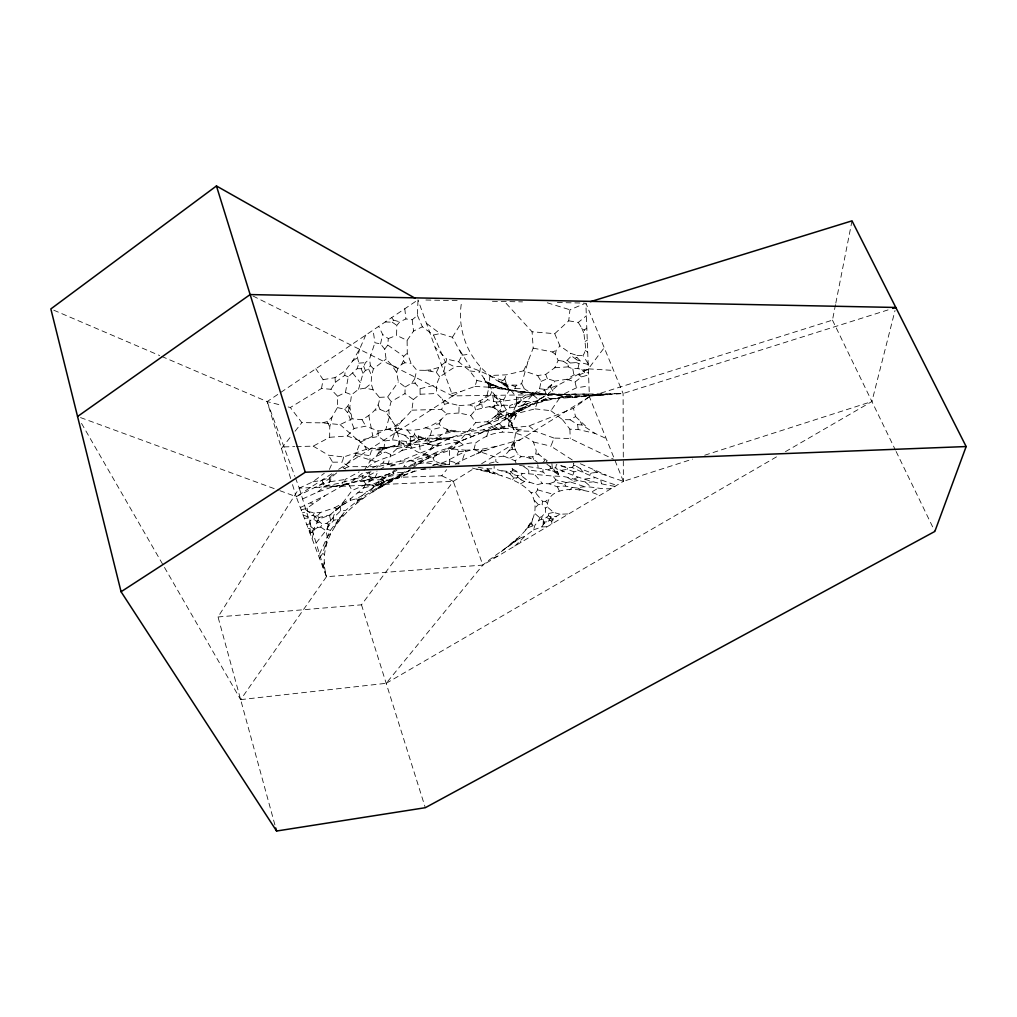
<?xml version="1.0" encoding="UTF-8"?>
<svg xmlns="http://www.w3.org/2000/svg" width="1017" height="1017" viewBox="0 0 1017 1017"><rect width="100%" height="100%" fill="white"/><g stroke="black" fill="none" stroke-linecap="round" stroke-linejoin="round"><path stroke-width="0.75" stroke-dasharray="5 3.75" d="M611.382 488.478C599.89 490.245 588.779 484.41 577.453 487.995C570.651 487.791 564.321 484.575 557.481 486.851L549.116 483.812L542.442 483.456L536.9 484.677L529.793 482.249L521.098 475.549L517.539 475.714L494.148 468.761L494.16 466.345M296.265 446.577L313.198 446.145L329.648 437.31L329.762 426.962L331.949 417.25L337.402 407.614L337.644 396.261L330.945 389.269L321.486 388.507L290.328 407.512L287.43 406.775M329.648 437.31L347.344 435.975L354.056 428.449L365.777 426.174L377.943 430.852C392.727 431.005 403.05 420.758 411.86 410.169L413.309 399.528L404.995 393.604L405.109 386.994L398.372 381.845L396.643 372.527L391.837 365.192L386.091 359.09L384.706 349.187L380.561 343.911L374.917 342.754L373.099 330.131M433.28 465.189C448.255 463.307 458.934 451.434 473.947 449.641L495.902 457.256L503.72 456.099C510.89 450.467 514.869 441.785 515.505 432.797C512.136 425.958 508.996 417.491 501.368 414.466L497.694 414.618L487.499 421.686L475.778 422.525L470.706 415.495L458.921 412.991L459.074 405.541L448.891 403.113L442.357 399.084L436.687 393.515L436.382 384.68L439.7 376.811L454.904 366.984C472.638 363.438 486.711 376.481 502.932 380.434L516.611 397.329L516.382 404.372L511.869 414.783L486.851 430.674L458.731 441.772L438.543 445.751L399.999 461.159L377.79 466.663L348.755 466.689L341.966 469.345M81.513 423.377L240.648 699.632L326.47 576.69C312.117 523.018 370.506 491.02 410.105 470.274M498.177 462.799L495.8 461.604L495.902 457.256M439.7 376.811L436.357 372.375L425.17 370.328L416.767 370.201L411.11 363.349L407.283 353.23L407.105 340.415L396.579 335.318L396.821 325.402L399.77 321.817L405.923 318.957L412.216 319.745L417.44 315.397L417.987 299.85L267.153 401.601L161.182 356.204M458.921 412.991L446.768 413.919C435.034 427.394 415.533 433.534 398.308 428.31L398.384 425.348L402.668 419.792M588.182 364.48L582.36 363.005L576.906 357.412L576.957 355.454L570.41 353.217L559.922 345.894L554.735 333.69L532.094 331.771L504.445 301.528M352.035 418.826L349.835 406.94L351.539 394.774L358.556 389.269L365.472 388.1L373.137 389.867L379.405 397.355C379.964 408.44 370.544 414.758 362.077 419.69L352.035 418.826L340.034 424.61L322.084 422.856L301.858 422.614L290.328 407.512M354.056 428.449L347.649 412.737L349.835 406.94M310.16 533.582L310.096 520.399L307.388 518.441L304.325 518.149M312.054 538.603L314.545 529.374L317.596 527.518L317.825 522.306L313.833 519.306L310.096 520.399M514.742 546.078L525.115 536.15L533.518 529.87L534.98 525.153L538.781 520.501L541.527 519.128L543.383 519.751L548.405 515.772L548.506 513.496L545.595 512.352L545.315 508.055L542.099 504.419L542.57 501.33L535.59 492.813L531.014 492.648C515.657 476.261 492.597 473.884 472.142 467.985M325.72 546.371L327.194 536.938L326.203 530.861L327.881 526.908L333.945 520.208L337.313 519.522L346.822 512.237M396.643 372.527L397.952 367.963L401.601 364.391L403.507 360.552L403.736 356.344L407.283 353.23M313.198 446.145L328.491 455.209L343.657 456.976L366.349 449.311L425.437 443.539L440.958 439.395L500.313 428.322L508.258 426.059L509.441 420.148L508.5 413.716L503.809 405.656L503.796 399.427L509.186 390.464L515.174 388.596L515.301 386.574L516.89 385.151L521.645 383.676L528.23 360.895L533.188 348.119L532.094 331.771M501.826 470.693L510.521 471.761L512.657 470.642L512.746 469.079L510.903 467.045M373.137 389.867L371.116 383.485L371.612 375.426L373.442 368.79L386.091 359.09M508.983 450.773L512.212 449.158L513.254 443.069M516.89 385.151L505.729 384.922C473.541 371.345 455.069 334.758 461.871 300.701M533.518 529.87L541.68 526.946L544.159 523.463L549.167 520.679L549.269 519.153L551.519 517.119L556.63 516.204L559.947 514.195L568.706 513.916M300.307 507.547L324.83 495.8L344.674 484.524L345.068 479.515L359.179 471.837M384.706 349.187L387.782 345.055L388.303 338.61L382.659 334.44L378.693 326.355M835.516 304.617L832.465 320.139L589.402 396.719L573.461 408.287L528.993 425.97L486.851 430.674L459.646 441.416C439.204 435.912 416.856 441.098 397.05 432.479L395.791 430.471L395.753 426.288L385.748 411.847L380.002 409.457L375.298 410.182M512.81 426.949L511.424 422.792L511.437 417.593L532.997 394.418L558.168 385.112L588.411 368.853L604.238 347.687M320.482 512.479L317.762 515.479L318.105 520.361L322.224 524.162L326.8 523.297L332.877 518.098L336.246 508.653L334.606 507.788L320.482 512.479L314.355 512.886L307.833 511.462L302.329 512.886M398.384 425.348L395.753 426.288L399.681 441.454L397.126 448.522L390.77 454.497L385.341 452.044L384.045 448.243L384.757 440.971L378.299 436.471L358.734 440.348L347.344 435.975M327.881 526.908L328.16 524.225L326.8 523.297M554.735 333.69L568.732 320.825L569.94 309.778L584.419 303.702M240.648 699.632L386.18 683.31L482.821 565.096C503.11 547.629 548.862 526.247 531.014 492.648M330.945 389.269L335.33 382.354L344.738 375.349L345.284 370.671L352.581 361.06L359.573 349.238L365.764 335.076M543.103 524.594L543.383 519.751M514.271 439.992C513.598 446.285 515.454 453.201 521.162 456.671L532.743 456.836L535.768 454.04L536.239 450.569L533.442 441.988C515.911 428.055 492.724 429.352 475.587 443.043C465.214 441.531 457.612 449.298 447.594 448.522C431.513 451.726 419.652 464.273 403.596 467.019L407.067 461.807L422.894 455.171L440.107 443.056L450.823 437.78L504.788 417.644L544.705 399.249L547.794 397.444L548.786 393.261L558.168 385.112M367.442 467.655C376.862 458.209 391.214 458.222 401.918 450.429C406.762 445.522 413.983 444.391 418.661 439.471L424.394 438.518L430.305 435.403L441.073 434.869L447.06 431.628L450.938 430.725L441.683 427.204L439.141 423.847L433.623 424.483M498.355 419.64L498.61 418.101L528.128 405.529L548.227 400.126L556.159 398.639L623.103 393.515L891.261 308.901M503.796 399.427L500.911 399.35C491.364 395.511 488.605 384.922 489.94 375.489L506.237 374.841L523.59 370.811L537.624 375.553L545.722 374.396L554.786 367.734L558.155 360.425L555.435 354.526L556.108 350.433L559.922 345.894M506.657 547.375L513.369 542.671L517.183 538.387M337.644 396.261L345.475 392.409L348.246 376.887L357.12 368.688L358.861 363.12L357.476 357.653L359.573 349.238M459.074 405.541L469.396 404.944L474.697 406.736L481.715 403.914L487.563 399.719L487.092 395.13L488.757 388.024L488.414 384.693L479.681 372.057L480.456 367.76M321.486 388.507L323.114 379.659L315.817 368.777M497.694 414.618L498.292 411.516L500.466 409.431L501.61 405.592C500.542 399.77 495.33 397.075 490.525 395.028L479.922 400.876L469.396 404.944M480.456 426.212C492.495 423.275 499.296 413.487 509.504 407.931L509.962 405.58L521.403 400.52L524.302 401.435L533.111 401.562L565.414 397.088L610.658 394.38M614.954 486.355C594.208 483.177 574.44 476.642 555.702 467.934L556.337 464.642L568.35 467.464L572.05 467.477C586.491 474.138 601.238 480.456 616.734 485.287M835.821 303.066L852.004 220.854M544.159 523.463L544.705 522.115L546.625 521.797M588.373 369.718C582.995 371.002 578.152 367.137 572.838 369.018L568.261 366.87L568.096 364.404L570.232 363.018L576.397 362.573L576.931 359.942L571.452 355.848L570.41 353.217M588.144 363.603L582.983 355.581C588.398 347.789 582.881 338.343 584.279 330.004L586.809 328.148M516.611 397.329L525.306 397.444L533.226 395.105L539.557 388.697L541.158 381.362L537.624 375.553M279.828 490.677L296.189 496.665L319.465 485.223L330.258 481.677L331.186 477.456L337.085 472.6M380.561 343.911L382.659 334.44M577.999 368.37L579.054 363.705L582.36 363.005M541.527 519.128L542.201 516.216L545.595 512.352M509.504 407.931L526.209 405.16L527.594 403.635L533.111 401.562M322.986 567.499L324.131 562.63M443.806 371.37L446.692 359.103L435.073 347.191M447.06 431.628L446.857 429.288M413.309 399.528L420.085 394.253L420.059 388.71L415.203 383.333L414.618 379.049L416.767 370.201M473.947 449.641L475.587 443.043M785.455 451.662L871.9 401.524L895.036 310.49M525.7 529.857L531.56 523.272L532.666 518.962M459.646 441.416C446.895 452.133 426.352 460.892 411.974 448.09L410.309 444.899L411.478 441.759L410.131 440.081L411.046 436.624M358.556 389.269L363.031 373.366L365.408 370.519L368.599 369.082L370.353 365.51L369.578 358.861L374.917 342.754M345.627 469.079L342.983 467.731L355.327 455.298L360.285 442.293L385.786 429.619L389.371 416.665L388.825 410.093L391.113 401.588L404.995 393.604M379.684 469.778L388.189 464.07L390.77 454.497M348.755 466.689L342.246 462.099L343.657 456.976M430.305 435.403L431.958 429.632L441.683 427.204M336.055 510.509L341.305 505.78L350.242 500.351L350.751 498.597L363.603 487.957L365.7 484.003C374.625 476.299 387.045 476.134 396.922 470.299M538.781 520.501L539.633 517.666L542.201 516.216M319.427 558.091L322.72 553.439L325.872 543.409M364.099 470.528L370.048 461.184L369.819 455.705L371.447 450.722L401.181 445.535M514.615 446.997L514.271 444.645M452.667 395.918L460.955 391.494L474.914 386.422L476.884 380.46L469.803 370.951L458.667 361.81L446.692 359.103M573.067 474.558L573.957 471.863L577.694 471.074M387.986 429.085L393.617 431.233L395.562 428.678M455.616 463.981L462.315 460.269L465.748 450.226L482.859 449.044L497.249 446.132L520.196 439.751M490.525 395.028L491.783 391.443M384.757 440.971L392.346 439.865L394.774 432.95L393.617 431.233M502.932 380.434L504.788 378.871L506.237 374.841M511.869 414.783L535.031 408.885L538.438 399.478L546.65 395.27L561.664 395.079L576.41 387.808L588.996 385.926M409.215 445.268L412.406 436.674L414.656 434.501L414.656 430.509M486.685 436.166L488.529 431.373L494.732 428.449L511.475 424.775L515.861 416.22L522.624 406.482M549.167 520.679L552.358 519.687L554.24 516.954M572.24 459.913L550.896 446.196L554.036 438.085L570.245 438.492L613.327 459.125M353.382 479.109L368.434 476.096L369.883 472.409C354.094 480.342 336.652 484.003 319.427 487.245M457.091 455.019L458.54 451.37L455.896 448.027M559.947 514.195L553.655 512.428L547.337 506.962C546.854 483.355 585.894 487.995 599.471 495.584M316.096 542.951L327.093 529.171L330.627 520.412L340.733 510.776L345.716 510.381C367.277 491.948 392.231 477.469 419.69 469.905M319.529 554.125L330.334 530.391L345.716 510.381M356.713 502.856C359.522 495.368 367.862 492.241 373.468 487.143L374.269 485.198L390.261 473.579M515.772 406.368L516.814 403.813L524.302 401.435M445.255 433.318L454.497 431.729L467.388 431.704L483.278 429.848L499.233 423.631L506.491 418.813L514.869 414.974L521.543 409.711M313.833 519.306L315.041 516.42L317.762 515.479M312.689 531.853L318.283 519.217L329.533 515.288L340.136 506.288L352.098 490.474L365.141 484.778L374.803 477.863L387.82 474.57L397.342 468.595M476.884 380.46L484.995 382.214L485.414 381.286L483.876 378.426M528.128 526.374L529.984 523.526M329.381 469.447L332.635 462.201L328.491 455.209M370.048 461.184L376.112 456.468L380.269 450.01C390.719 447.175 401.27 441.492 412.317 444.238M413.805 466.447L414.949 463.93M523.59 370.811L528.23 360.895M357.12 368.688L361.149 368.726L363.705 366.349L365.459 362.662L369.578 358.861M337.402 407.614L344.738 409.215L347.878 406.037L350.013 401.613M436.357 372.375L438.823 367.391L445.382 362.154L454.904 366.984M439.141 423.847L441.314 419.436M334.771 526.653L337.402 521.416L340.848 517.272M374.803 477.863L378.477 470.604M458.667 361.81L462.023 355.2L452.4 337.263L440.069 333.551L426.466 323.355M317.596 527.518L320.698 527.086L322.224 524.162M501.267 551.634L519.471 538.374L521.365 534.777M521.098 475.549L522.204 473.528C535.12 473.858 547.642 476.198 560.456 476.287C571.541 476.782 581.114 483.304 592.314 481.982M372.476 467.833L382.926 463.066L385.392 458.565M505.589 416.716L506.949 414.25L506.517 411.135M378.972 482.312L383.078 480.52L384.032 478.867M318.423 518.606L319.122 517.424L334.008 514.195M488.757 388.024L490.13 385.685M303.168 515.111L307.096 516.458L312.931 515.301L314.355 512.886M509.441 420.148L513.712 413.461L517.526 410.792M539.557 388.697L544.426 389.346L550.324 386.829L554.977 381.07L566.901 379.29L573.88 374.892L579.105 374.853L584.699 372.68L588.487 372.743M411.86 410.169L441.505 409.33L444.518 404.334L448.891 403.113M510.254 414.822L513.216 412.381M401.918 450.429L428.348 444.187C430.433 440.336 435.975 441.988 437.946 438.34L450.823 437.78M452.4 337.263L460.332 324.474M385.189 321.982L392.193 322.173L393.477 320.139L391.698 317.584M274.908 824.914L218.032 616.963L299.265 488.135L312.905 481.804L324.309 473.248M506.606 472.295L507.076 471.557M415.508 442.357L425.373 440.87L426.326 439.382C431.475 439.7 437.234 438.569 441.073 434.869M551.862 523.958L551.735 521.39L556.63 516.204M407.105 340.415L413.55 331.072L422.36 326.813L433.534 335.025L445.382 362.154M535.031 408.885L550.883 410.703L561.664 395.079M535.59 492.813L537.65 489.838L536.9 484.677M430.356 449.234L433.191 445.217L440.107 443.056M405.109 386.994L411.682 383.193L414.618 379.049M379.405 397.355L387.668 396.935L398.372 381.845M380.79 485.605L382.087 483.774L401.156 474.964L404.372 474.583M499.69 401.003L500.911 399.35M218.032 616.963L361.493 604.823L453.315 481.346L474.875 467.947M510.89 448.014L512.555 447.073M281.467 448.472L291.18 436.166M295.057 431.233L301.858 422.614M401.156 474.964L403.037 472.562L410.41 469.6M462.315 460.269L476.261 454.002L481.155 451.23L482.859 449.044M378.311 484.651L387.642 480.151L401.664 477.24L441.772 475.778L446.616 469.663M412.457 468.799C423.212 457.968 439.166 454.485 452.985 449.018L458.731 441.772M370.353 491.275L373.57 487.296L382.087 483.774M584.699 372.68L583.796 371.192L584.839 369.921M549.116 483.812L554.087 481.994L564.804 484.308L566.266 482.541L578.025 480.571M372.781 492.228C380.345 485.668 391.011 483.444 398.168 476.719M554.087 481.994L555.879 479.859L566.266 482.541M512.555 479.528L513.89 477.952C519.7 477.278 523.844 483.139 529.793 482.249M447.594 448.522L458.87 441.645L475.778 422.525M470.706 415.495L475.536 409.927C486.673 406.927 498.317 404.054 509.962 405.58M498.381 380.689L501.292 382.773L501.851 382.125L499.334 379.811M309.206 531.052L309.905 530.251M489.622 407.016L492.864 407.283L496.83 403.863L496.512 402.071L487.563 399.719M485.007 397.456L487.092 395.13M572.05 467.477L573.69 465.659L573.639 463.396L575.304 465.608L580.478 468.71L591.487 472.994L597.195 472.409L623.37 481.333L692.653 459.087M376.659 467.591L378.286 465.786M425.373 440.87L428.271 440.857L429.441 439.56M378.629 453.658L384.045 448.243M546.053 462.049L547.222 460.777L539.112 454.752L536.239 450.569M478.893 404.524L480.939 402.338L483.914 401.791M558.155 360.425L563.265 361.226L567.232 360.31L571.452 355.848M494.313 416.945L500.669 411.847L504.025 410.843M327.194 536.938L330.525 533.544M414.021 471.557L414.618 470.947L396.414 478.829M341.305 505.78L345.31 503.072M589.974 474.507L591.487 472.994M542.824 462.519L544.591 460.765L543.803 458.858M535.908 507L538.374 504.559L542.099 504.419M542.57 501.33L545.544 501.368L549.498 498.305M322.084 422.856L327.194 421.635L331.949 417.25M569.571 489.94L572.164 487.55M510.432 544.171L513.687 541.387M411.478 441.759L418.419 435.95L421.813 437.323M312.905 481.804L321.906 480.393L329.33 477.647L335.33 472.498M408.618 466.727L418.826 463.739L428.729 457.726L433.128 457.917L438.81 453.048M568.732 320.825L578.266 322.44L586.339 315.779M511.945 416.449L512.695 415.991M301.235 510L307.083 508.106L324.83 495.8M365.472 388.1L371.116 383.485M302.583 498.953L317.635 492.075L333.894 486.418L348.589 484.245L362.395 473.21L372.629 471.545M317.635 492.075L324.715 486.444L329.394 484.715L333.894 486.418M548.188 387.312L551.71 384.515M516.623 477.914L517.691 477.075L517.539 475.714M566.901 379.29L575.063 381.985L581.508 376.926L588.576 374.892M516.382 404.372L525.306 397.444M533.976 403.546L548.786 393.261M476.744 469.04L486.355 470.693L492.724 473.197L493.893 472.32L502.055 475.931M496.512 402.071L520.577 398.677L525.458 395.066L590.89 393.96M334.364 486.584C351.361 482.274 369.857 478.651 387.642 480.151M365.141 484.778C379.265 486.355 388.367 471.062 403.037 472.562M352.581 361.06L357.476 357.653M513.369 542.671L515.403 541.273M323.114 379.659L335.051 377.625L345.284 370.671M380.256 479.376L383.447 477.215L399.452 474.685L411.504 469.765M508.284 419.818L510.114 421.076L511.182 420.364M474.914 386.422L494.809 387.515L496.182 386.587L520.526 392.893L525.458 395.066M503.72 456.099L515.072 460.752L521.162 456.671M319.465 485.223L331.186 477.456M557.774 397.927L563.469 395.842L620.434 393.554M541.108 401.817L549.32 398.359L556.159 398.639M623.37 481.346L589.402 396.719L585.868 303.104L623.103 393.515L623.37 481.346L482.821 565.096L326.47 576.69L296.201 496.665L333.322 472.765M338.623 469.345L452.667 395.918L623.103 393.515M432.479 465.366L439.56 463.066L449.527 464.248L449.425 448.637M554.036 438.085L535.845 431.475L518.543 430.865L515.505 432.797L511.475 424.775M519.471 465.277C532.514 467.693 545.773 467.973 558.155 473.185L560.469 471.723L563.202 471.697M521.111 410.779L540.281 398.804M344.674 484.524L359.446 480.52L377.104 471.011M373.468 487.143C382.875 480.965 393.808 478.867 403.724 473.528M481.613 463.752L589.402 396.719M325.643 541.985L327.029 541.12M579.093 490.105L580.313 489.355L585.029 490.601M334.606 507.788L350.751 498.597M378.693 488.516L384.006 485.351M592.301 491.643L597.716 488.44M377.892 487.474L383.511 484.664M387.96 482.554L392.982 480.011M520.45 483.876L524.365 481.613M386.18 683.31L777.23 456.442M550.883 410.703L562.477 419.627L570.054 419.741L575.558 416.614L573.461 408.287M385.748 411.847L388.825 410.093M561.295 465.964L567.194 468.125L568.35 467.464M548.227 469.867L551.163 468.252L557.786 469.218M359.446 480.52C365.878 482.948 370.963 476.782 377.383 477.482M358.569 500.745L364.95 497.275M545.315 508.055L547.337 506.962M585.169 341.369L587.267 340.25M376.112 456.468L385.341 452.044M350.242 500.351L355.899 498.915L362.077 495.724M401.601 364.391L404.88 362.764L411.11 363.349M518.581 409.953L523.513 407.69M528.395 527.48L534.98 525.153M509.886 458.082L518.098 454.167M497.338 414.822L500.822 413.347M379.417 484.105L386.498 480.838M533.188 348.119L552.498 352.009L556.108 350.433M541.158 381.362L547.337 378.705L554.977 381.07M492.889 558.091L498.711 555.625M388.303 338.61L396.579 335.318M575.406 358.009L576.906 357.412M476.261 454.002L497.249 446.132M519.471 538.374L525.115 536.15M512.174 542.709L513.445 542.226M564.626 394.609L576.614 394.253M574.58 478.638L577.77 477.456M390.528 466.295L407.067 461.807M381.222 449.222L383.256 448.713M521.556 408.643L528.56 406.19M364.569 480.698L373.214 477.774L383.447 477.215M437.285 439.382L439.789 438.569M513.064 445.954L513.941 445.662M704.705 455.222L871.9 401.524M494.77 419.309L498.61 418.101M521.174 405.402L526.768 404.169M328.16 524.225L329.991 523.666M524.963 404.448L527.594 403.635M316.732 520.768L318.105 520.361M425.17 370.328L430.42 369.896L438.823 367.391M336.246 508.653L338.114 508.106M339.309 486.368L348.119 483.85M489.228 463.396L495.8 461.604M505.22 388.85L512.034 390.592M512.682 413.271L514.602 412.749M565.414 397.088L571.732 395.931M363.603 487.957L374.269 485.198M418.826 463.739L434.246 460.917L439.56 463.066M542.519 400.291L550.337 399.16M420.059 388.71L436.382 384.68M541.197 400.825L543.51 400.253M497.885 417.161L504.801 415.457M310.643 532.476L313.02 532.768M421.114 469.562L425.36 468.532M446.883 438.721L452.362 437.412M399.999 461.159L411.135 460.739L437.488 454.485M306.74 524.543L309.549 523.895M397.126 448.522L404.512 446.844L411.974 448.09M433.534 335.025L440.069 333.551M481.155 451.23L485.821 450.2M451.777 393.439L460.955 391.494M548.506 513.496L553.655 512.428M394.774 432.95L397.05 432.479M377.828 448.154L386.358 447.251M436.013 440.285L444.798 438.556M411.135 460.739L415.381 462.379L423.453 460.815M567.346 397.66L576.397 396.643M341.496 504.241L343.136 503.936M486.711 423.25L490.092 422.627M337.657 521.352L338.814 521.149M329.394 486.8L335.508 485.745M581.495 396.236L604.238 394.431M552.485 470.935L560.469 471.723M561.32 470.337L567.575 469.282L573.957 471.863M310.668 531.827L311.672 532.222M488.414 384.693L505.5 388.761M330.258 481.677L345.068 479.515M514.31 404.169L516.814 403.813M385.685 448.052L386.88 447.887M591.36 395.359L604.873 394.736M392.346 439.865L406.215 441.442L427.458 438.454M462.023 355.2L470.49 354.043M517.094 403.012L519.979 402.643M357.755 492.813L367.645 491.529M588.563 395.613L591.716 395.308M585.004 479.007L594.843 477.812M440.386 465.29L449.527 464.248L439.471 465.341L436.191 464.464M587.89 395.778L594.653 395.282M385.786 429.619L398.308 428.31M586.428 395.804L583.644 396.045M574.147 397.1L580.758 396.566M593.076 395.346L595.67 395.219M590.419 395.855L599.394 395.092M488.935 387.426L534.522 393.388L565.287 394.367M508.5 413.716L513.712 413.461M358.861 363.12L365.459 362.662M494.809 387.515L527.175 392.664L541.476 393.655M594.373 395.384L597.793 395.181M554.786 367.734L568.261 366.87M385.074 447.505L388.24 447.302M595.199 395.333L595.987 395.295M561.969 396.833L567.461 396.541M590.813 395.6L592.415 395.524L591.436 395.435M382.367 449.018L383.104 448.98M574.872 396.922L577.351 396.795M588.093 395.219L599.776 394.71M593.826 395.397L595.848 395.295M501.851 382.125L505.538 384.388M420.085 394.253L436.687 393.515M295.451 477.863L299.265 488.135L453.315 481.346L482.821 565.096M455.095 464.019L459.264 463.854L448.713 460.599M420.911 469.422L430.331 469.066M541.68 526.946L547.184 526.742M520.526 392.893L527.175 392.664M594.195 394.99L597.221 394.901M573.69 465.659L575.304 465.608M571.923 394.278L575.876 394.176M283.959 446.895L294.727 446.616M500.313 428.322L506.606 428.221M478.155 467.299L487.168 468.85L494.148 468.761M332.635 462.201L342.246 462.099M317.825 522.306L319.389 522.293M422.894 455.171L429.708 455.158M484.486 470.21L489.101 470.299L493.893 472.32M551.481 393.999L559.833 394.24M377.714 449.972L380.269 450.01M425.907 300.015L459.163 300.651M492.431 301.299L522.522 301.871M557.354 302.545L584.279 303.066M576.957 355.454L582.983 355.581M515.174 388.596L524.365 388.774L532.997 394.418M310.503 503.173L313.033 503.237M501.61 405.592L503.809 405.656M530.569 524.454L532.933 525.28M411.682 383.193L415.203 383.333M562.477 419.627L569.876 429.149L578.203 429.517L594.932 433.344L606.17 438.505M458.54 451.37L465.684 451.701M308.24 528.497L309.575 528.573M450.188 430.992L454.497 431.729M546.892 464.286L552.32 467.756L555.702 467.934M523.679 391.965L535.921 393.274M558.13 394.24L560.685 394.393M544.705 399.249L545.951 399.325M588.411 368.853L613.607 370.442M492.597 406.342L493.639 406.406M543.625 522.763L544.286 522.814M399.681 441.454L404.029 444.404L410.309 444.899M452.985 449.018L465.748 450.226M570.054 419.741L577.618 424.572L582.067 425.03L594.932 433.344M469.803 370.951L479.681 372.057M451.027 430.204L460.472 431.424M520.551 391.431L525.179 392.053M557.354 395.003L563.469 395.842M382.926 463.066L395.003 464.718M523.73 466.536L528.675 469.981L542.964 471.99L545.951 474.494M426.339 462.964L434.475 464.095M592.593 395.499L593.343 395.613M539.684 393.782L544.489 394.558M512.657 470.642L522.204 473.528M355.518 453.366L369.819 455.705M425.437 443.539L438.543 445.751M528.878 392.689L539.086 394.698M492.864 407.283L500.669 411.847M437.666 438.785L440.958 439.395M526.209 405.16L528.128 405.529M508.258 426.059L515.721 428.767L525.09 430.623M491.631 385.1L493.639 385.507M355.899 498.915L358.289 499.385M428.348 444.187L433.191 445.217M535.768 454.04L539.112 454.752M397.024 477.176L397.914 477.38M512.212 449.158L515.276 449.832M485.414 381.286L496.372 386.168M368.472 479.757L371.052 480.355M526.628 457.307L533.607 459.404L537.434 462.29M533.442 441.988L550.896 446.196M511.487 389.969L513.089 390.363M428.271 440.857L431.297 441.607M290.659 478.562L267.153 401.601L281.633 405.287M393.477 320.139L399.77 321.817M398.168 433.229L400.406 433.827M501.038 387.846L504.063 388.685M425.475 427.826L431.958 429.632M501.19 388.43L503.39 389.041M548.405 515.772L551.519 517.119M537.65 489.838L552.854 494.198M483.278 429.848L488.529 431.373M484.995 382.214L499.944 387.172M547.26 302.786L569.94 309.778M355.327 455.298L375.286 461.464M395.041 430.242L395.791 430.471M570.931 482.172L584.775 486.736M550.108 518.25L552.6 519.064M492.724 473.197L495.254 474.062M576.931 359.942L579.359 360.781M511.805 385.367L515.301 386.574M368.434 476.096L373.214 477.774M388.189 464.07L395.524 466.701M80.534 417.593L278.34 490.13M327.093 529.171L330.334 530.391M345.475 392.409L351.539 394.774M580.351 463.752L606.78 475.32M447.327 430.496L448.764 431.081M488.986 383.104L493.016 384.973M491.58 384.68L496.182 386.587M576.397 362.573L579.054 363.705M53.748 310.185L159.72 355.581M394.024 445.891L394.876 446.26M344.738 375.349L348.246 376.887M424.394 438.518L426.326 439.382M391.837 365.192L397.952 367.963M490.13 383.676L490.83 383.994M491.821 427.089L494.732 428.449M577.453 487.995L580.313 489.355M534.522 393.388L535.425 393.821M441.772 475.778L453.315 481.346M487.41 382.303L491.669 384.375M252.966 295.998L452.667 395.931L417.987 299.862M312.931 515.301L315.041 516.42M567.893 477.774L573.677 481.016M486.546 470.21L489.8 472.066M512.746 469.079L516.598 471.265M438.988 436.56L442.115 438.416M547.794 397.444L549.32 398.359M554.481 471.952L560.456 476.287M585.258 350.522L587.712 352.06M550.782 520.793L551.735 521.39M480.787 469.765L481.753 470.388M468.29 434.348L471.761 436.573M563.265 361.226L568.096 364.404M487.499 421.686L502.589 431.666M546.93 517.589L549.269 519.153M322.72 553.439L324.309 554.507M496.83 403.863L498.292 404.868M593.877 470.146L597.195 472.409M320.698 527.086L326.203 530.861M504.788 417.644L506.491 418.813M543.79 521.479L544.705 522.115M358.734 440.348L364.493 445.891L371.447 450.722M318.346 516.89L319.122 517.424M392.193 322.173L396.821 325.402M310.655 526.641L314.545 529.374M387.782 345.055L403.736 356.344M515.721 428.767L518.543 430.865M458.87 441.645L462.595 444.404M487.168 468.85L489.101 470.299M506.949 414.25L511.437 417.593M305.939 509.86L318.283 519.217M578.266 322.44L581.724 328.046L584.279 330.004M501.292 382.773L510.547 390.541M517.691 477.075L521.314 479.884M504.788 383.002L507.928 386.854M581.8 369.603L583.796 371.192M528.993 425.97L535.845 431.475M437.132 437.666L437.946 438.34M510.521 471.761L513.165 473.973M533.226 395.105L538.438 399.478M368.751 476.21L371.192 478.27M552.498 352.009L555.435 354.526M579.105 374.853L581.508 376.926M575.558 416.614L588.271 428.551M441.505 409.33L446.768 413.919M404.766 435.403L410.131 440.081M585.474 482.172L590.801 486.838M535.158 513.763L539.633 517.666M340.034 424.61L360.285 442.293M567.232 360.31L570.232 363.018M499.233 423.631L501.966 426.288M509.809 473.731L513.89 477.952M534.332 500.389L538.374 504.559M383.078 480.52L383.854 481.333M370.353 365.51L373.442 368.79M545.544 501.368L547.082 503.059M535.196 475.155L542.442 483.456M399.452 474.685L401.664 477.24M504.597 384.426L506.669 386.93M344.738 409.215L347.649 412.737M497.516 410.563L498.292 411.516M414.656 434.501L418.661 439.471M352.581 372.972L360.349 382.608M514.869 414.974L515.861 416.22M553.629 469.142L554.748 470.553M549.892 466.612L551.163 468.252M407.105 429.797L412.406 436.674M553.528 476.782L555.879 479.859M510.114 421.076L511.424 422.792M580.478 468.71L583.11 472.231M387.668 396.935L391.113 401.588M479.922 400.876L480.939 402.338M348.895 411.16L350.7 413.817M430.42 369.896L431.157 371.014M380.676 451.942L381.693 453.531M389.371 416.665L391.303 419.703M322.986 565.376L324.576 567.893M531.56 523.272L532.336 524.518M505.729 384.922L509.186 390.464M459.76 350.217L470.248 367.086M403.507 360.552L404.88 362.764M549.943 516.687L550.515 517.589M564.804 484.308L565.783 485.91M363.959 481.168L365.7 484.003M550.324 386.829L554.964 394.583M362.077 419.69L365.777 426.174M348.589 484.245L352.098 490.474M520.488 541.12L521.124 542.277M364.493 445.891L366.349 449.311M521.645 383.676L524.365 388.774M580.313 421.674L582.067 425.03M486.355 470.693L487.016 471.99M387.82 474.57L388.481 475.867M332.877 518.098L333.945 520.208M392.867 471.99L393.884 474.036M832.465 320.139L895.418 450.061M896.117 451.484L934.852 531.433M511.093 413.677L512.288 416.169M327.194 421.635L329.762 426.962M382.494 476.49L383.384 478.359M368.599 369.082L371.612 375.426M321.906 480.393L324.715 486.444M347.878 406.037L348.984 408.516M520.577 398.677L521.403 400.52M557.481 486.851L559.299 490.995M417.44 315.397L422.36 326.813M515.072 460.752L516.115 463.205M581.724 328.046L583.707 332.762M529.743 457.294L530.099 458.146M378.121 404.944L380.002 409.457M442.357 399.084L444.518 404.334M363.705 366.349L365.408 370.519M361.149 368.726L363.031 373.366M545.722 374.396L547.337 378.705M544.426 389.346L546.65 395.27M433.128 457.917L434.246 460.917M267.153 401.601L294.905 476.401M362.281 475.943L362.599 476.833M532.743 456.836L533.607 459.404M415.381 462.379L416.245 464.972M504.788 378.871L506.631 384.439M567.194 468.125L567.575 469.282M361.493 604.823L425.309 807.701M299.265 488.135L326.47 576.69M292.502 484.6L296.189 496.665M372.781 484.702L373.57 487.296M427.979 454.891L428.729 457.726M474.697 406.736L475.536 409.927M494.249 394.545L494.847 396.846M529.399 524.861L529.565 525.535M496.55 396.579L496.982 398.41M499.093 414.148L499.334 415.165M575.063 381.985L576.41 387.808M307.083 508.106L307.833 511.462M558.155 473.185L558.409 474.329M329.533 515.288L330.627 520.412M557.125 471.176L557.456 472.791M404.029 444.404L404.512 446.844M368.764 415.305L372.705 435.632M600.78 480.011L601.454 483.596M492.825 396.427L495.025 408.402M500.466 409.431L501.368 414.466M572.838 369.018L573.88 374.892M481.715 403.914L482.325 407.575M499.194 411.58L499.36 412.686M307.096 516.458L307.388 518.441M406.215 441.442L406.469 443.323M398.753 441.111L399.173 444.098M537.764 464.756L538.107 467.223M340.136 506.288L340.733 510.776M418.419 435.95L420.555 453.226M577.618 424.572L578.203 429.517M412.216 319.745L413.55 331.072M404.804 308.748L405.923 318.957M551.888 463.599L552.32 467.756M377.943 430.852L378.299 436.471M335.051 377.625L335.33 382.354M378.413 481.956L378.553 484.715M337.313 519.522L337.402 521.416M528.675 469.981L528.815 473.452M342.144 482.554L342.22 484.143M569.876 429.149L570.245 438.492M329.33 477.647L329.394 484.715M542.951 469.511L542.964 471.99"/><path stroke-width="1.5" d="M590.407 301.693L852.004 220.854L966.15 446.552L934.852 531.433L425.309 807.701L276.586 831.029L121.074 591.741L50.85 308.939L216.443 185.971L415.216 298.299M77.559 416.5L250.144 294.574L895.812 307.465L892.773 308.418M121.074 591.741L305.265 472.231L966.15 446.552M216.443 185.971L305.265 472.231M275.747 827.965L276.586 831.029"/></g></svg>
